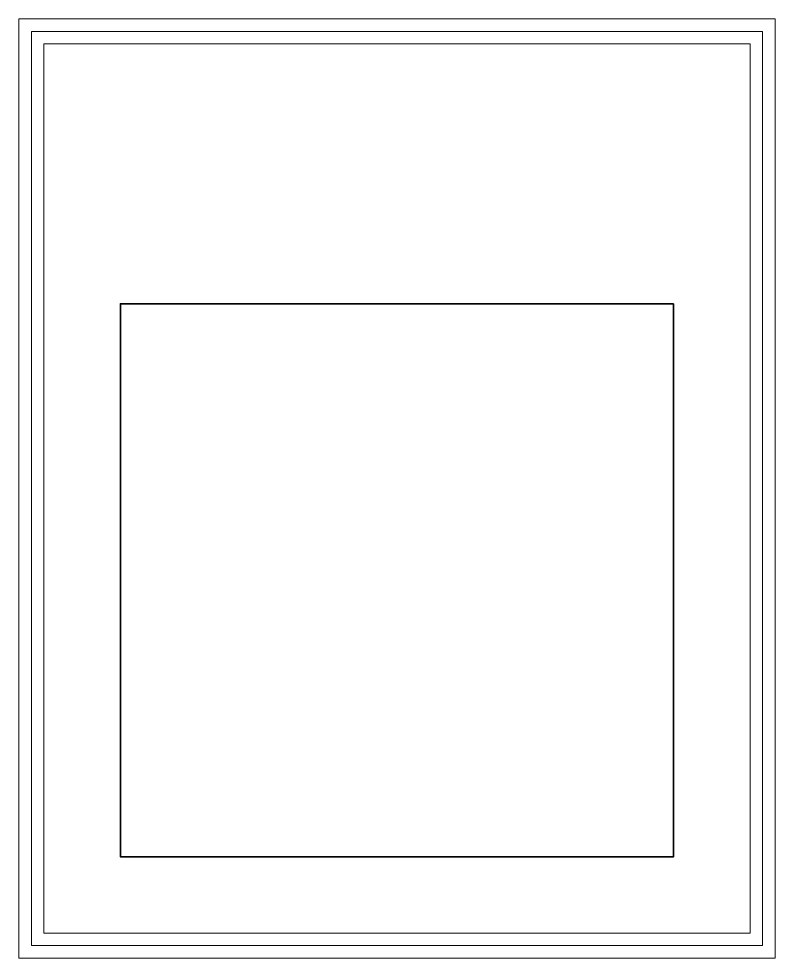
# Model space of a CAD drawing. Header units: centimetres. Extents: x 118932 to 154602, y -32682 to -23521.
# Drawn here: x 132968.8 to 133044, y -30148 to -30054.6 of the extents above; entities that cross this region are included whole.
import ezdxf

# ---------------------------------------------------------------- set-up
doc = ezdxf.new("R2010")
doc.units = ezdxf.units.CM
doc.header["$LTSCALE"] = 50
doc.header["$MEASUREMENT"] = 0
doc.layers.add('GEN_01_TA_Kolon', color=7, linetype='Continuous', lineweight=35, true_color=0xd05d28)
doc.layers.add('GEN_05_ML_Alçıpan_giydirme', color=7, linetype='Continuous', lineweight=18, true_color=0x7ebab5)

# ---------------------------------------------------------------- blocks, each defined once
blk = doc.blocks.new('LEVEL 0_A BLOK_KOLON')
at = {"layer": 'GEN_01_TA_Kolon'}
blk.add_lwpolyline([(57889.754, 7408.624), (57834.751, 7408.624), (57834.751, 7353.62), (57889.754, 7353.62)], close=True, dxfattribs=at)
blk = doc.blocks.new('level 0 main tower duvarlar')
at = {"layer": 'GEN_05_ML_Alçıpan_giydirme'}
for points in [[(-4898.826, -1915.981), (-4823.625, -1915.981), (-4823.625, -2009.424), (-4898.826, -2009.424)], [(-4897.576, -1917.231), (-4824.875, -1917.231), (-4824.875, -2008.174), (-4897.576, -2008.174)], [(-4896.326, -1918.481), (-4826.125, -1918.481), (-4826.125, -2006.924), (-4896.326, -2006.924)]]:
    blk.add_lwpolyline(points, close=True, dxfattribs=at)

msp = doc.modelspace()

# ---------------------------------------------------------------- block references
for name, p in [('level 0 main tower duvarlar', (137867.604, -28138.57)), ('LEVEL 0_A BLOK_KOLON', (75144.127, -37491.516))]:
    msp.add_blockref(name, p)

doc.saveas('drawing.dxf')
